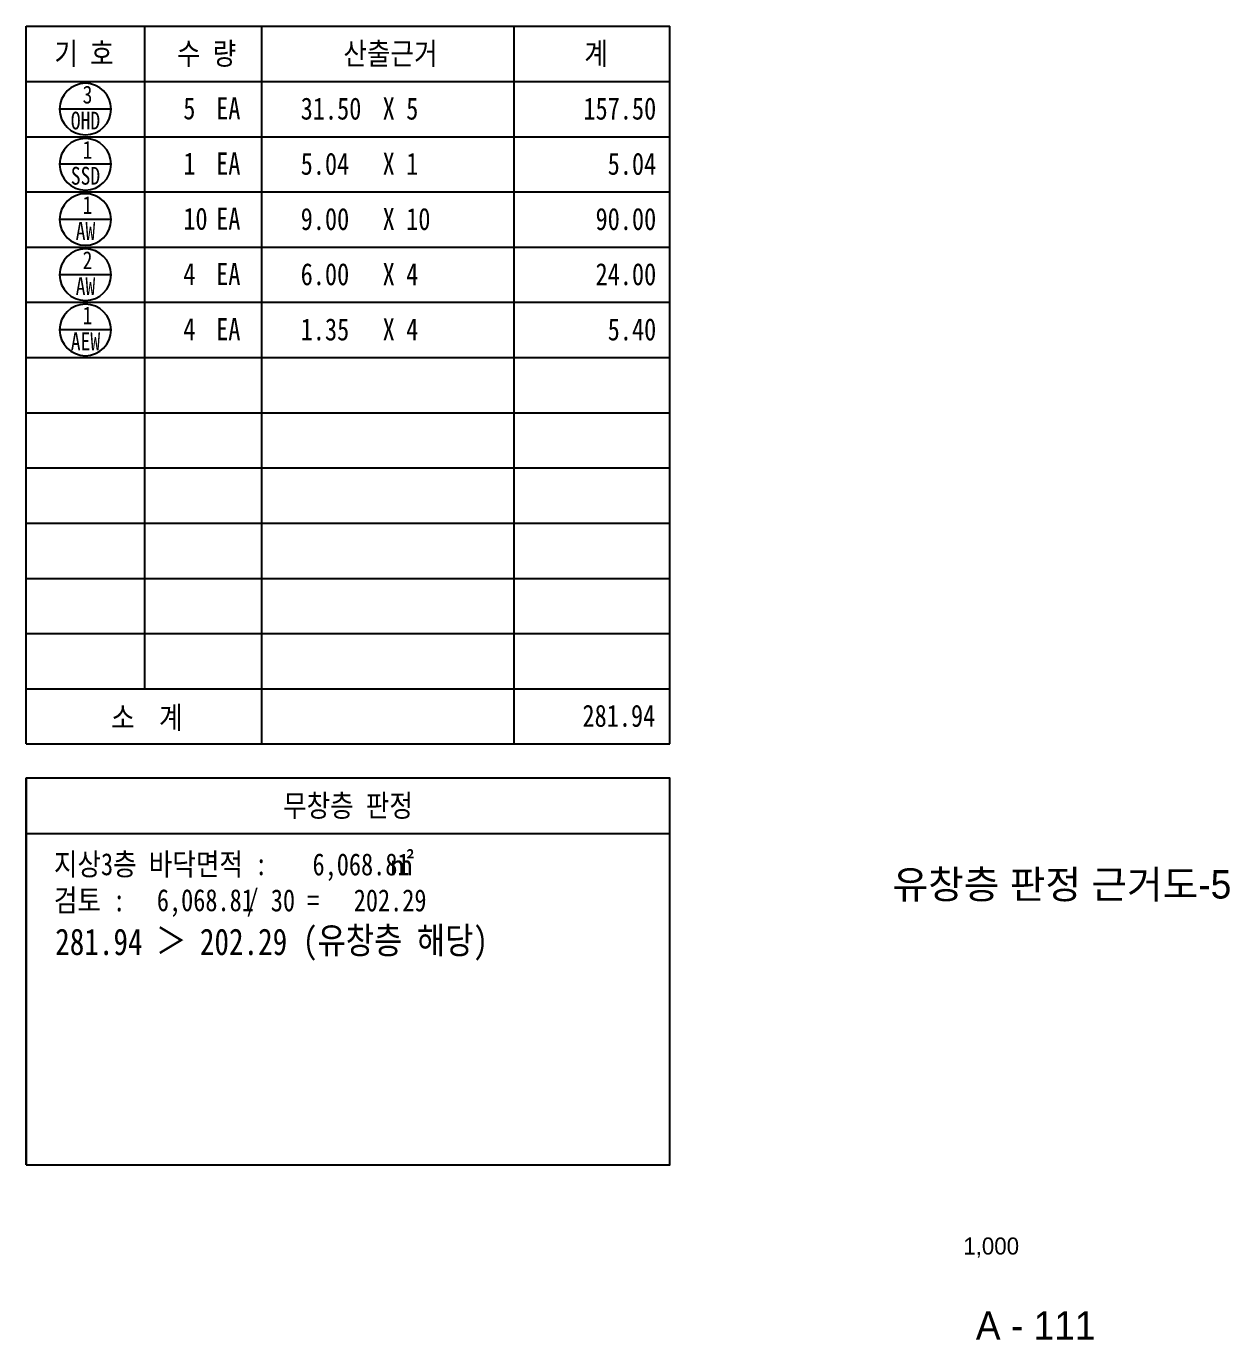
# Model space of a CAD drawing. Header units: millimetres. Extents: x 252778784 to 254834908, y 504282078 to 504550014.
# Drawn here: x 254728955 to 254834908, y 504282113 to 504397735 of the extents above; entities that cross this region are included whole.
import ezdxf
from ezdxf.enums import TextEntityAlignment as Align

# ---------------------------------------------------------------- set-up
doc = ezdxf.new("R2010")
doc.units = ezdxf.units.MM
for name, color, linetype in [('4A.TEC FORM-TEXT', 3, 'Continuous'), ('4A.TEC TEXT 2', 3, 'Continuous'), ('4A.TEC 심볼', 7, 'Continuous'), ('A-DIM', 7, 'Continuous'), ('A-SYM', 7, 'Continuous'), ('A-TEXT', 3, 'Continuous')]:
    doc.layers.add(name, color=color, linetype=linetype)
doc.styles.add('#TL_Dotum', font='', dxfattribs={"width": 0.85})
doc.styles.add('나눔고딕', font='')
doc.styles.add('돋움', font='')
doc.styles.get('#TL_Dotum').set_extended_font_data('DotumChe')
doc.styles.get('나눔고딕').set_extended_font_data('Dotum')
doc.styles.get('돋움').set_extended_font_data('Dotum')

# ---------------------------------------------------------------- blocks, each defined once
blk = doc.blocks.new('A$C32BC7FD8')
at = {"layer": 'A-SYM'}
blk.add_line((-2167, 0), (0, 0), dxfattribs=at)
blk.add_circle((-1083, 0), 1083, dxfattribs=at)

msp = doc.modelspace()

# ---------------------------------------------------------------- linework, layer by layer
for p, q in [((254728955, 504397735, 3333), (254785603, 504397735, 3333)), ((254728955, 504334555, 3333), (254728955, 504397735, 3333)), ((254785603, 504334555, 3333), (254785603, 504397735, 3333)), ((254728955, 504392875, 3333), (254785603, 504392875, 3333)), ((254728955, 504388015, 3333), (254785603, 504388015, 3333)), ((254728955, 504383155, 3333), (254785603, 504383155, 3333)), ((254728955, 504378295, 3333), (254785603, 504378295, 3333)), ((254728955, 504373435, 3333), (254785603, 504373435, 3333)), ((254728955, 504368575, 3333), (254785603, 504368575, 3333)), ((254728955, 504363715, 3333), (254785603, 504363715, 3333)), ((254728955, 504358855, 3333), (254785603, 504358855, 3333)), ((254728955, 504353995, 3333), (254785603, 504353995, 3333)), ((254728955, 504349135, 3333), (254785603, 504349135, 3333)), ((254728955, 504344275, 3333), (254785603, 504344275, 3333)), ((254728955, 504339415, 3333), (254785603, 504339415, 3333)), ((254728955, 504334555, 3333), (254785603, 504334555, 3333)), ((254728955, 504297514, 3333), (254728955, 504331534, 3333)), ((254785603, 504297514, 3333), (254785603, 504331534, 3333))]:
    msp.add_line(p, q)
at = {"layer": '4A.TEC 심볼'}
msp.add_line((254728955, 504326674, 3333), (254785603, 504326674, 3333), dxfattribs=at)
at = {"layer": '4A.TEC 심볼', "elevation": 3333}
msp.add_lwpolyline([(254728955, 504297514), (254785603, 504297514), (254785603, 504331534), (254728955, 504331534)], close=True, dxfattribs=at)
at = {"layer": 'A-DIM'}
for p, q in [((254739364, 504397735, 3333), (254739364, 504339415, 3333)), ((254749668, 504397735, 3333), (254749668, 504334555, 3333)), ((254771891, 504397735, 3333), (254771891, 504334555, 3333))]:
    msp.add_line(p, q, dxfattribs=at)

# ---------------------------------------------------------------- block references
at = {"xscale": -2.093538461432445, "yscale": 2.093538461432445, "zscale": 2.093538461432445}
for p in [(254731891, 504390445, 3333), (254731891, 504385585, 3333), (254731891, 504380725, 3333), (254731891, 504375865, 3333), (254731891, 504371005, 3333)]:
    msp.add_blockref('A$C32BC7FD8', p, dxfattribs=at)

# ---------------------------------------------------------------- texts
at = {"layer": '4A.TEC FORM-TEXT', "style": '돋움'}
msp.add_text('A - 111', height=2500, dxfattribs=at).set_placement((254817825, 504282113, 3333), align=Align.CENTER)
at = {"layer": '4A.TEC TEXT 2', "style": '나눔고딕'}
for s, height, p in [('유창층 판정 근거도-5', 2500, (254820134, 504320949, 3333)), ('1,000', 1500, (254813905, 504289613, 3333))]:
    msp.add_text(s, height=height, dxfattribs=at).set_placement(p, align=Align.CENTER)
at = {"layer": 'A-TEXT', "style": '#TL_Dotum', "width": 0.85}
for s, p in [('기 호', (254731431, 504394356, 3333)), ('수 량', (254742221, 504394356, 3333)), ('산출근거', (254756874, 504394356, 3333)), ('계', (254778084, 504394356, 3333)), ('5', (254742779, 504389541, 3333)), ('EA', (254745675, 504389541, 3333)), ('31.50', (254753116, 504389521, 3333)), ('5', (254762403, 504389521, 3333)), ('1', (254742779, 504384681, 3333)), ('EA', (254745675, 504384681, 3333)), ('5.04', (254753116, 504384661, 3333)), ('1', (254762403, 504384661, 3333)), ('10', (254742779, 504379821, 3333)), ('EA', (254745675, 504379821, 3333)), ('9.00', (254753116, 504379801, 3333)), ('10', (254762403, 504379801, 3333)), ('EA', (254745675, 504374961, 3333)), ('6.00', (254753116, 504374941, 3333)), ('4', (254742779, 504374961, 3333)), ('4', (254762403, 504374941, 3333)), ('4', (254742779, 504370101, 3333)), ('EA', (254745675, 504370101, 3333)), ('1.35', (254753116, 504370081, 3333)), ('4', (254762403, 504370081, 3333)), ('소  계', (254736433, 504335915, 3333)), ('지상3층 바닥면적 :          ㎡', (254731386, 504323003, 3333)), ('검토 :          / 30 =', (254731386, 504319821, 3333))]:
    msp.add_text(s, height=1944, dxfattribs=at).set_placement(p)
at = {"layer": 'A-TEXT', "color": 4, "style": '#TL_Dotum', "width": 0.85}
for s, height, p in [('3', 1570, (254734347, 504391723, 3333)), ('OHD', 1570.2, (254734168, 504389435, 3333)), ('1', 1570, (254734347, 504386863, 3333)), ('SSD', 1570.2, (254734168, 504384575, 3333)), ('1', 1570, (254734347, 504382003, 3333)), ('AW', 1570.2, (254734168, 504379715, 3333)), ('2', 1570, (254734347, 504377143, 3333)), ('AW', 1570.2, (254734168, 504374855, 3333)), ('1', 1570, (254734347, 504372283, 3333)), ('AEW', 1570.2, (254734168, 504369995, 3333))]:
    msp.add_text(s, height=height, dxfattribs=at).set_placement(p, align=Align.MIDDLE_CENTER)
at = {"layer": 'A-TEXT', "style": '#TL_Dotum', "width": 0.85}
for s, p in [('X', (254761398, 504389521, 3333)), ('157.50', (254784415, 504389521, 3333)), ('X', (254761398, 504384661, 3333)), ('5.04', (254784415, 504384661, 3333)), ('X', (254761398, 504379801, 3333)), ('90.00', (254784415, 504379801, 3333)), ('X', (254761398, 504374941, 3333)), ('24.00', (254784415, 504374941, 3333)), ('X', (254761398, 504370081, 3333)), ('5.40', (254784415, 504370081, 3333))]:
    msp.add_text(s, height=1944, dxfattribs=at).set_placement(p, align=Align.RIGHT)
at = {"layer": 'A-TEXT', "color": 2, "style": '#TL_Dotum', "width": 0.85}
for s, height, p in [('281.94', 1944, (254777922, 504336069, 3333)), ('281.94', 2332.8, (254731504, 504315979, 3333)), ('       ＞        (유창층 해당)', 2332.8, (254731386, 504316097, 3333))]:
    msp.add_text(s, height=height, dxfattribs=at).set_placement(p)
at = {"layer": 'A-TEXT', "style": '#TL_Dotum', "width": 0.85}
msp.add_text('무창층 판정', height=1944, dxfattribs=at).set_placement((254757279, 504328155, 3333), align=Align.CENTER)
at = {"layer": 'A-TEXT', "color": 6, "style": '#TL_Dotum', "width": 0.85}
for p in [(254762699, 504323961, 3333), (254748994, 504320809, 3333)]:
    msp.add_text('6,068.81', height=1944, dxfattribs=at).set_placement(p, align=Align.MIDDLE_RIGHT)
at = {"layer": 'A-TEXT', "color": 4, "style": '#TL_Dotum', "width": 0.85}
for height, p in [(1944, (254757786, 504319821, 3333)), (2332.8, (254744241, 504315979, 3333))]:
    msp.add_text('202.29', height=height, dxfattribs=at).set_placement(p)

doc.saveas('drawing.dxf')
